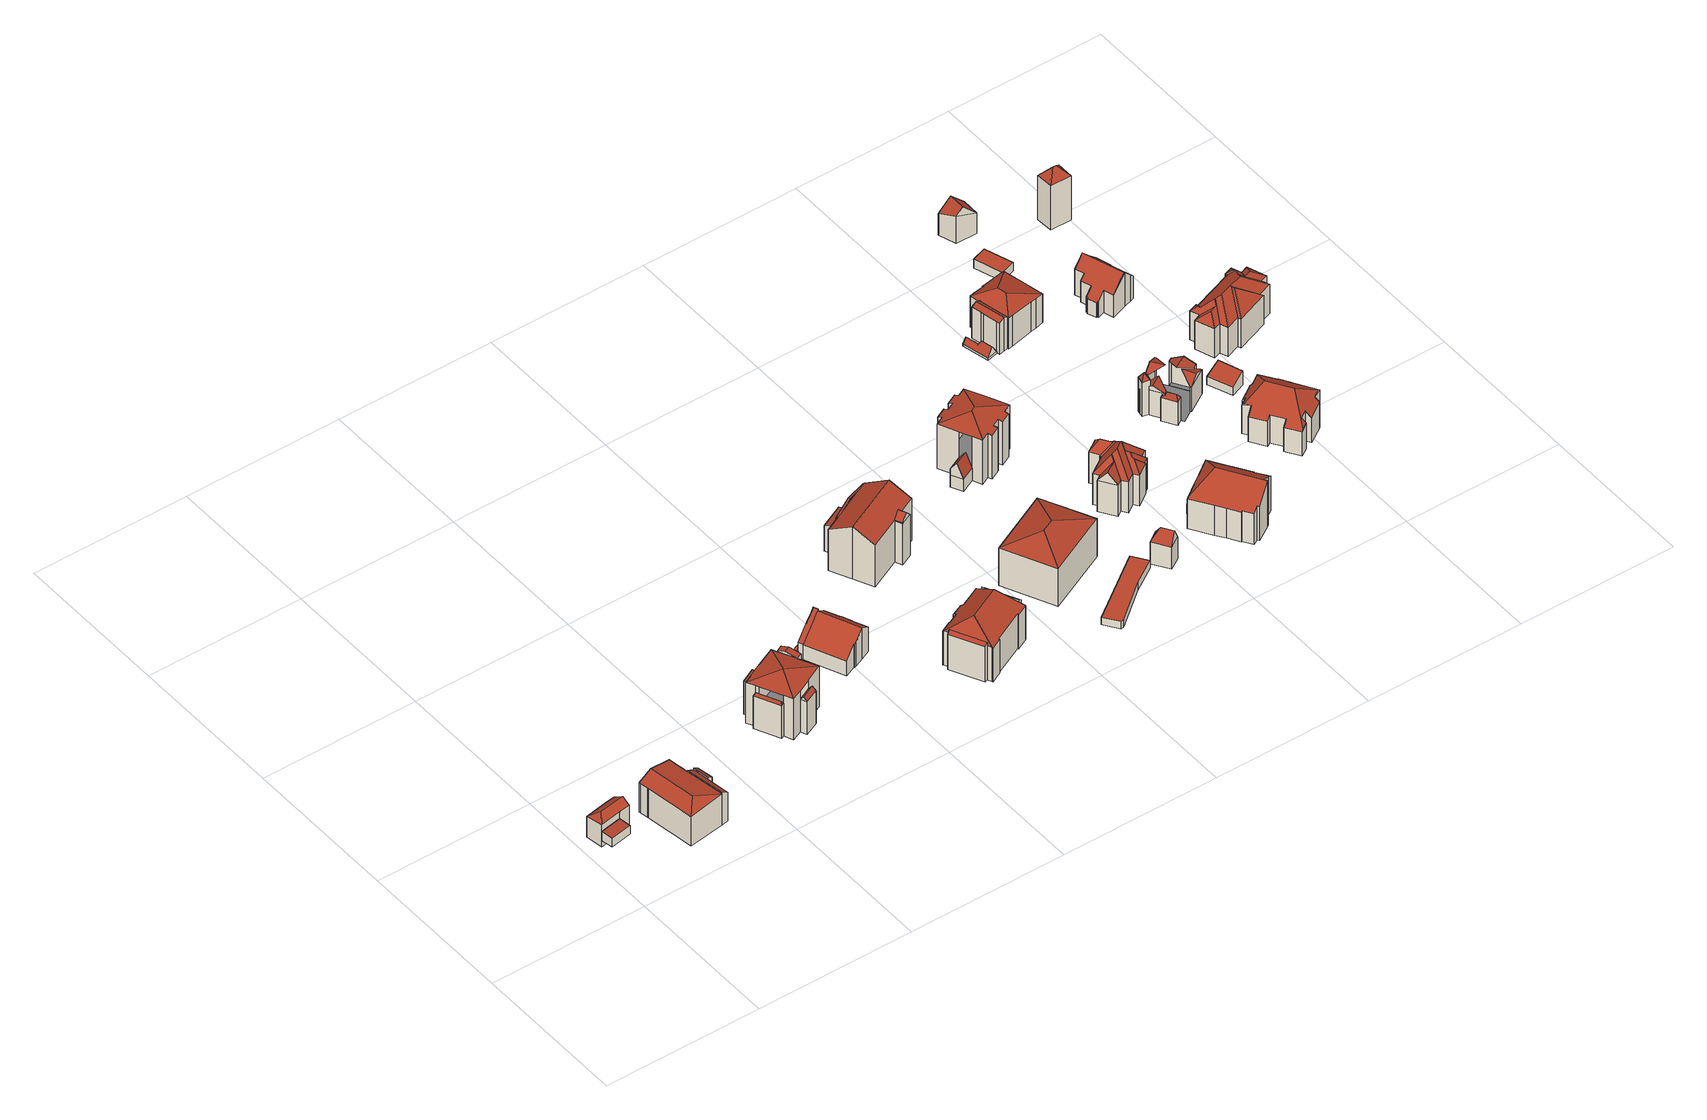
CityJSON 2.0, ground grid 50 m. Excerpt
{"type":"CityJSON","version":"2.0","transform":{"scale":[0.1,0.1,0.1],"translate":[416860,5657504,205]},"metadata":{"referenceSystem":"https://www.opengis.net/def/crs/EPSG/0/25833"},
"CityObjects":{
"building1":{"type":"Building","attributes":{"Dachtyp_tdc":"tdcPolyFlatRoof","Gemeindeschluessel":14612000,"Dachneigung":2.66,"QualitaetDacherkennung":68,"Geometrietyp2DReferenz":"3000","measuredHeight":3.19,"function":"31001_9998","roofType":"2100"},"geometry":[{"type":"Solid","lod":"2","boundaries":[[[[0,1,2,3]],[[1,4,5,2]],[[4,6,7,5]],[[6,0,3,7]],[[6,4,1,0]],[[3,2,5,7]]]],"semantics":{"surfaces":[{"type":"WallSurface"},{"type":"RoofSurface"},{"type":"GroundSurface"}],"values":[[0,0,0,0,1,2]]}}]},
"building2":{"type":"Building","attributes":{"Dachtyp_tdc":"tdcFreeFormRoof","Gemeindeschluessel":14612000,"Dachneigung":33.53,"QualitaetDacherkennung":39,"Geometrietyp2DReferenz":"3000","measuredHeight":9.26,"function":"31001_9998","roofType":"5000"},"geometry":[{"type":"Solid","lod":"2","boundaries":[[[[8,9,10,11]],[[9,12,13,10]],[[12,14,15,13]],[[14,16,17,15]],[[16,18,19,17]],[[18,20,21,19]],[[20,8,11,21]],[[20,22,8]],[[18,16,23,22,20]],[[23,14,12,9,8,22]],[[11,10,13,15,17,19,21]],[[16,14,23]]]],"semantics":{"surfaces":[{"type":"WallSurface"},{"type":"RoofSurface"},{"type":"GroundSurface"}],"values":[[0,0,0,0,0,0,0,1,1,1,2,0]]}}]},
"building3":{"type":"Building","attributes":{"Gemeindeschluessel":14612000,"Geometrietyp2DReferenz":"3000","function":"31001_9998","roofType":"9999"},"children":["building3-1","building3-2","building3-3"]},
"building3-1":{"type":"BuildingPart","attributes":{"Dachtyp_tdc":"tdcPolyFlatRoof","Dachneigung":30.68,"QualitaetDacherkennung":57,"Geometrietyp2DReferenz":"3000","measuredHeight":11.41,"roofType":"2100"},"parents":["building3"],"geometry":[{"type":"MultiSurface","lod":"2","boundaries":[[[24,25,26,27]],[[25,28,29,26]],[[28,30,31,32,29]],[[33,34,35,36,37]],[[34,38,39,35]],[[38,34,33,30,28,25,24]],[[27,26,29,32,36,35,39]]],"semantics":{"surfaces":[{"type":"WallSurface"},{"type":"RoofSurface"},{"type":"GroundSurface"}],"values":[0,0,0,0,0,1,2]}}]},
"building3-2":{"type":"BuildingPart","attributes":{"Dachtyp_tdc":"tdcPolyFlatRoof","Dachneigung":29.17,"QualitaetDacherkennung":53,"Geometrietyp2DReferenz":"3000","measuredHeight":10.72,"roofType":"2100"},"parents":["building3"],"geometry":[{"type":"MultiSurface","lod":"2","boundaries":[[[40,41,42,43]],[[41,44,45,42]],[[44,46,24,27,45]],[[44,41,40,47,46]],[[27,39,43,42,45]],[[47,40,43,39,38]]],"semantics":{"surfaces":[{"type":"WallSurface"},{"type":"RoofSurface"},{"type":"GroundSurface"}],"values":[0,0,0,1,2,0]}}]},
"building3-3":{"type":"BuildingPart","attributes":{"Dachtyp_tdc":"tdcHipAndGableRoof","Dachneigung":10.92,"QualitaetDacherkennung":30,"Geometrietyp2DReferenz":"3000","measuredHeight":12.35,"roofType":"5000"},"parents":["building3"],"geometry":[{"type":"MultiSurface","lod":"2","boundaries":[[[48,49,50,51]],[[49,52,53,50]],[[52,54,55,53]],[[54,56,57,55]],[[56,58,59,57]],[[58,60,61,59]],[[60,37,36,61]],[[31,62,63,32]],[[62,64,65,63]],[[64,66,67,65]],[[66,48,51,67]],[[62,31,68]],[[31,37,60,58,56,54,68]],[[54,52,49,48,66,64,62,68]],[[51,50,53,55,57,59,61,36,32,63,65,67]]],"semantics":{"surfaces":[{"type":"WallSurface"},{"type":"RoofSurface"},{"type":"GroundSurface"}],"values":[0,0,0,0,0,0,0,0,0,0,0,1,1,1,2]}}]},
"building4":{"type":"Building","attributes":{"Gemeindeschluessel":14612000,"Geometrietyp2DReferenz":"3000","function":"31001_9998","roofType":"9999"},"children":["building4-1","building4-2","building4-3","building4-4","building4-5"]},
"building4-1":{"type":"BuildingPart","attributes":{"Dachtyp_tdc":"tdcGableRoof","Dachneigung":14.43,"QualitaetDacherkennung":49,"Geometrietyp2DReferenz":"3000","measuredHeight":15.49,"roofType":"3100"},"parents":["building4"],"geometry":[{"type":"MultiSurface","lod":"2","boundaries":[[[69,70,71,72,73]],[[74,75,76,77,78]],[[79,80,81,82]],[[69,81,80,70]],[[75,82,81,69]],[[74,79,82,75]],[[70,80,79,74]],[[76,73,72,77]],[[75,69,73,76]]],"semantics":{"surfaces":[{"type":"WallSurface"},{"type":"RoofSurface"},{"type":"GroundSurface"}],"values":[0,0,1,1,0,0,0,2,0]}}]},
"building4-2":{"type":"BuildingPart","attributes":{"Dachtyp_tdc":"tdcTentRoof","Dachneigung":15.22,"QualitaetDacherkennung":71,"Geometrietyp2DReferenz":"3000","measuredHeight":16.33,"roofType":"3500"},"parents":["building4"],"geometry":[{"type":"MultiSurface","lod":"2","boundaries":[[[83,84,85,86,87]],[[84,88,89,90,85]],[[91,92,93,94,95]],[[92,96,97,98,93]],[[99,100,101,102,103]],[[100,78,77,101]],[[71,104,105,72]],[[104,106,107,108,105]],[[84,83,106,104,109]],[[92,91,88,84,109]],[[100,99,96,92,109]],[[78,100,109,104,71]],[[108,86,85,90,94,93,98,102,101,77,72,105]]],"semantics":{"surfaces":[{"type":"WallSurface"},{"type":"RoofSurface"},{"type":"GroundSurface"}],"values":[0,0,0,0,0,0,0,0,1,1,1,1,2]}}]},
"building4-3":{"type":"BuildingPart","attributes":{"Dachtyp_tdc":"tdcFreeFormRoof","Dachneigung":63.48,"QualitaetDacherkennung":25,"Geometrietyp2DReferenz":"3000","measuredHeight":12.55,"roofType":"5000"},"parents":["building4"],"geometry":[{"type":"MultiSurface","lod":"2","boundaries":[[[110,111,112,113]],[[111,95,94,112]],[[89,110,113,90]],[[114,95,111]],[[115,114,111,110]],[[115,110,89]],[[114,115,89,95]],[[113,112,94,90]]],"semantics":{"surfaces":[{"type":"WallSurface"},{"type":"RoofSurface"},{"type":"GroundSurface"}],"values":[0,0,0,1,1,1,1,2]}}]},
"building4-4":{"type":"BuildingPart","attributes":{"Dachtyp_tdc":"tdcPolyFlatRoof","Dachneigung":0,"QualitaetDacherkennung":29,"Geometrietyp2DReferenz":"3000","measuredHeight":11.59,"roofType":"1000"},"parents":["building4"],"geometry":[{"type":"MultiSurface","lod":"2","boundaries":[[[97,116,117,98]],[[116,118,119,117]],[[118,103,102,119]],[[103,118,116,97]],[[98,117,119,102]]],"semantics":{"surfaces":[{"type":"WallSurface"},{"type":"RoofSurface"},{"type":"GroundSurface"}],"values":[0,0,0,1,2]}}]},
"building4-5":{"type":"BuildingPart","attributes":{"Dachtyp_tdc":"tdcFreeFormRoof","Dachneigung":48.11,"QualitaetDacherkennung":21,"Geometrietyp2DReferenz":"3000","measuredHeight":12.74,"roofType":"5000"},"parents":["building4"],"geometry":[{"type":"MultiSurface","lod":"2","boundaries":[[[107,120,121,108]],[[120,122,123,121]],[[122,87,86,123]],[[124,87,122]],[[125,124,122,120]],[[125,120,107]],[[124,125,107,87]],[[108,121,123,86]]],"semantics":{"surfaces":[{"type":"WallSurface"},{"type":"RoofSurface"},{"type":"GroundSurface"}],"values":[0,0,0,0,1,0,1,2]}}]},
"building5":{"type":"Building","attributes":{"Gemeindeschluessel":14612000,"Geometrietyp2DReferenz":"3000","function":"31001_9998","roofType":"9999"},"children":["building5-1","building5-2","building5-3"]},
"building5-1":{"type":"BuildingPart","attributes":{"Dachtyp_tdc":"tdcFreeFormRoof","Dachneigung":60.36,"QualitaetDacherkennung":20,"Geometrietyp2DReferenz":"3000","measuredHeight":3.31,"roofType":"5000"},"parents":["building5"],"geometry":[{"type":"MultiSurface","lod":"2","boundaries":[[[126,127,128]],[[129,130,131,132,133]],[[134,135,130,129]],[[135,136,131,130]],[[128,127,133,132]],[[127,134,129,133]],[[137,126,128,136]],[[136,135,134,137]],[[126,137,134,127]]],"semantics":{"surfaces":[{"type":"RoofSurface"},{"type":"GroundSurface"},{"type":"WallSurface"}],"values":[0,1,2,2,2,2,0,0,0]}}]},
"building5-2":{"type":"BuildingPart","attributes":{"Dachtyp_tdc":"tdcGableRoof","Dachneigung":38.09,"QualitaetDacherkennung":57,"Geometrietyp2DReferenz":"3000","measuredHeight":11.12,"roofType":"3100"},"parents":["building5"],"geometry":[{"type":"MultiSurface","lod":"2","boundaries":[[[138,139,140,141]],[[139,142,143,140]],[[144,145,146,147]],[[145,148,149,146]],[[148,150,151,149]],[[150,152,153,151]],[[152,154,155,153]],[[154,156,157,155]],[[156,158,159,157]],[[158,160,161,159]],[[160,162,163,161]],[[162,138,141,163]],[[158,156,154,152,150,148,145,144,164]],[[164,142,139,138,162,160,158]],[[141,140,143,165,147,146,149,151,153,155,157,159,161,163]]],"semantics":{"surfaces":[{"type":"WallSurface"},{"type":"RoofSurface"},{"type":"GroundSurface"}],"values":[0,0,0,0,0,0,0,0,0,0,0,0,1,1,2]}}]},
"building5-3":{"type":"BuildingPart","attributes":{"Dachtyp_tdc":"tdcPolyFlatRoof","Dachneigung":37.46,"QualitaetDacherkennung":21,"Geometrietyp2DReferenz":"3000","measuredHeight":11.53,"roofType":"2100"},"parents":["building5"],"geometry":[{"type":"MultiSurface","lod":"2","boundaries":[[[166,167,168,131,136]],[[167,169,170,168]],[[169,171,172,170]],[[171,173,144,147,172]],[[174,175,128,132,143,142]],[[175,174,173,171,169,167,166]],[[131,168,170,172,147,165,143,132]]],"semantics":{"surfaces":[{"type":"WallSurface"},{"type":"RoofSurface"},{"type":"GroundSurface"}],"values":[0,0,0,0,0,1,2]}}]},
"building6":{"type":"Building","attributes":{"Gemeindeschluessel":14612000,"Geometrietyp2DReferenz":"3000","function":"31001_9998","roofType":"9999"},"children":["building6-1","building6-2","building6-3"]},
"building6-1":{"type":"BuildingPart","attributes":{"Dachtyp_tdc":"tdcPolyFlatRoof","Dachneigung":40.22,"QualitaetDacherkennung":50,"Geometrietyp2DReferenz":"3000","measuredHeight":13.26,"roofType":"2100"},"parents":["building6"],"geometry":[{"type":"MultiSurface","lod":"2","boundaries":[[[176,177,178]],[[176,179,180,177]],[[179,181,182,180]],[[181,183,184,182]],[[183,185,184]],[[181,179,176,183]],[[177,180,182,184]]],"semantics":{"surfaces":[{"type":"WallSurface"},{"type":"RoofSurface"},{"type":"GroundSurface"}],"values":[0,0,0,0,0,1,2]}}]},
"building6-2":{"type":"BuildingPart","attributes":{"Dachtyp_tdc":"tdcPolyFlatRoof","Dachneigung":36.99,"QualitaetDacherkennung":35,"Geometrietyp2DReferenz":"3000","measuredHeight":13.22,"roofType":"2100"},"parents":["building6"],"geometry":[{"type":"MultiSurface","lod":"2","boundaries":[[[186,187,188,189]],[[187,190,188]],[[191,192,193,194,195]],[[192,186,189,193]],[[192,191,187,186]],[[189,188,194,193]]],"semantics":{"surfaces":[{"type":"WallSurface"},{"type":"RoofSurface"},{"type":"GroundSurface"}],"values":[0,0,0,0,1,2]}}]},
"building6-3":{"type":"BuildingPart","attributes":{"Dachtyp_tdc":"tdcFreeFormRoof","Dachneigung":37.69,"QualitaetDacherkennung":11,"Geometrietyp2DReferenz":"3000","measuredHeight":17.66,"roofType":"5000"},"parents":["building6"],"geometry":[{"type":"MultiSurface","lod":"2","boundaries":[[[196,197,198,199]],[[197,200,201,198]],[[200,202,203,201]],[[202,204,205,203]],[[204,206,207,205]],[[206,208,209,207]],[[208,195,194,209]],[[190,210,211,188]],[[210,212,213,211]],[[212,214,215,213]],[[214,216,217,215]],[[216,218,219,217]],[[218,220,221,219]],[[220,222,223,221]],[[222,224,225,223]],[[224,178,177,225]],[[185,226,227,184]],[[226,228,229,227]],[[228,230,231,229]],[[230,196,199,231]],[[226,185,178,224,232]],[[224,222,220,218,216,214,212,210,233,232]],[[210,190,195,208,206,233]],[[206,204,202,200,197,196,230,228,226,232,233]],[[199,198,201,203,205,207,209,194,188,211,213,215,217,219,221,223,225,177,184,227,229,231]]],"semantics":{"surfaces":[{"type":"WallSurface"},{"type":"RoofSurface"},{"type":"GroundSurface"}],"values":[0,0,0,0,0,0,0,0,0,0,0,0,0,0,0,0,0,0,0,0,1,1,1,1,2]}}]},
"building7":{"type":"Building","attributes":{"Gemeindeschluessel":14612000,"Geometrietyp2DReferenz":"3000","function":"31001_9998","roofType":"9999"},"children":["building7-1","building7-2","building7-3","building7-4"]},
"building7-1":{"type":"BuildingPart","attributes":{"Dachtyp_tdc":"tdcGableRoof","Dachneigung":28.83,"QualitaetDacherkennung":60,"Geometrietyp2DReferenz":"3000","measuredHeight":18.52,"roofType":"3100"},"parents":["building7"],"geometry":[{"type":"MultiSurface","lod":"2","boundaries":[[[234,235,236]],[[234,237,238,235]],[[237,239,240,238]],[[239,241,242,240]],[[241,243,244,245,242]],[[246,247,248,249,250]],[[247,251,252,248]],[[251,253,254,252]],[[253,255,254]],[[247,246,256,257,243,241,239]],[[239,237,234,258,253,251,247]],[[235,238,240,242,245,249,248,252,254]]],"semantics":{"surfaces":[{"type":"WallSurface"},{"type":"RoofSurface"},{"type":"GroundSurface"}],"values":[0,0,0,0,0,0,0,0,0,1,1,2]}}]},
"building7-2":{"type":"BuildingPart","attributes":{"Dachtyp_tdc":"tdcPolyFlatRoof","Dachneigung":18.48,"QualitaetDacherkennung":45,"Geometrietyp2DReferenz":"3000","measuredHeight":10.39,"roofType":"2100"},"parents":["building7"],"geometry":[{"type":"MultiSurface","lod":"2","boundaries":[[[259,260,261,262]],[[260,263,264,261]],[[263,265,266,264]],[[263,260,259,265]],[[266,262,261,264]]],"semantics":{"surfaces":[{"type":"WallSurface"},{"type":"RoofSurface"},{"type":"GroundSurface"}],"values":[0,0,0,1,2]}}]},
"building7-3":{"type":"BuildingPart","attributes":{"Dachtyp_tdc":"tdcGableRoof","Dachneigung":12.29,"QualitaetDacherkennung":8,"Geometrietyp2DReferenz":"3000","measuredHeight":15.85,"roofType":"3100"},"parents":["building7"],"geometry":[{"type":"MultiSurface","lod":"2","boundaries":[[[244,267,268,245]],[[269,250,249,270]],[[269,267,271]],[[267,244,257,272,271]],[[250,269,271,272,256]],[[245,268,262,266,270,249]]],"semantics":{"surfaces":[{"type":"WallSurface"},{"type":"RoofSurface"},{"type":"GroundSurface"}],"values":[0,0,0,1,1,2]}}]},
"building7-4":{"type":"BuildingPart","attributes":{"Dachtyp_tdc":"tdcGableRoof","Dachneigung":49.01,"QualitaetDacherkennung":56,"Geometrietyp2DReferenz":"3000","measuredHeight":17.13,"roofType":"3100"},"parents":["building7"],"geometry":[{"type":"MultiSurface","lod":"2","boundaries":[[[273,274,275,276]],[[274,236,235,275]],[[255,273,276,254]],[[255,258,277,278,273]],[[279,278,277,280]],[[280,234,236]],[[274,279,280,236]],[[273,278,279,274]],[[276,275,235,254]]],"semantics":{"surfaces":[{"type":"WallSurface"},{"type":"RoofSurface"},{"type":"GroundSurface"}],"values":[0,0,0,1,1,0,0,0,2]}}]},
"building8":{"type":"Building","attributes":{"Dachtyp_tdc":"tdcHipRoof","Gemeindeschluessel":14612000,"Dachneigung":18.06,"QualitaetDacherkennung":69,"Geometrietyp2DReferenz":"3000","measuredHeight":16.25,"function":"31001_9998","roofType":"3200"},"geometry":[{"type":"Solid","lod":"2","boundaries":[[[[281,282,283,284]],[[282,285,286,283]],[[285,287,288,286]],[[287,281,284,288]],[[285,282,289]],[[281,287,290]],[[282,281,290,289]],[[287,285,289,290]],[[284,283,286,288]]]],"semantics":{"surfaces":[{"type":"WallSurface"},{"type":"RoofSurface"},{"type":"GroundSurface"}],"values":[[0,0,0,0,1,1,1,1,2]]}}]},
"building9":{"type":"Building","attributes":{"Dachtyp_tdc":"tdcPolyFlatRoof","Gemeindeschluessel":14612000,"Dachneigung":0,"QualitaetDacherkennung":66,"Geometrietyp2DReferenz":"3000","measuredHeight":2.65,"function":"31001_9998","roofType":"1000"},"geometry":[{"type":"Solid","lod":"2","boundaries":[[[[291,292,293,294]],[[292,295,296,293]],[[295,297,298,296]],[[297,299,300,298]],[[299,301,302,300]],[[301,291,294,302]],[[301,299,297,295,292,291]],[[294,293,296,298,300,302]]]],"semantics":{"surfaces":[{"type":"WallSurface"},{"type":"RoofSurface"},{"type":"GroundSurface"}],"values":[[0,0,0,0,0,0,1,2]]}}]},
"building10":{"type":"Building","attributes":{"Dachtyp_tdc":"tdcFreeFormRoof","Gemeindeschluessel":14612000,"Dachneigung":61.6,"QualitaetDacherkennung":6,"Geometrietyp2DReferenz":"3000","measuredHeight":11.75,"function":"31001_9998","roofType":"5000"},"geometry":[{"type":"Solid","lod":"2","boundaries":[[[[303,304,305,306]],[[304,307,308,305]],[[307,309,310,308]],[[309,303,306,310]],[[311,309,307]],[[312,311,307,304]],[[312,304,303]],[[311,312,303,309]],[[306,305,308,310]]]],"semantics":{"surfaces":[{"type":"WallSurface"},{"type":"RoofSurface"},{"type":"GroundSurface"}],"values":[[0,0,0,0,1,1,0,1,2]]}}]},
"building11":{"type":"Building","attributes":{"Gemeindeschluessel":14612000,"Geometrietyp2DReferenz":"3000","function":"31001_9998","roofType":"9999"},"children":["building11-1","building11-2","building11-3","building11-4"]},
"building11-1":{"type":"BuildingPart","attributes":{"Dachtyp_tdc":"tdcPolyFlatRoof","Dachneigung":13.64,"QualitaetDacherkennung":41,"Geometrietyp2DReferenz":"3000","measuredHeight":13.33,"roofType":"2100"},"parents":["building11"],"geometry":[{"type":"MultiSurface","lod":"2","boundaries":[[[313,314,315,316]],[[314,317,318,319,315]],[[320,317,314,313]],[[316,315,319,321]]],"semantics":{"surfaces":[{"type":"WallSurface"},{"type":"RoofSurface"},{"type":"GroundSurface"}],"values":[0,0,1,2]}}]},
"building11-2":{"type":"BuildingPart","attributes":{"Dachtyp_tdc":"tdcPolyFlatRoof","Dachneigung":0,"QualitaetDacherkennung":0,"Geometrietyp2DReferenz":"3000","measuredHeight":9.45,"roofType":"9999"},"parents":["building11"],"geometry":[{"type":"MultiSurface","lod":"2","boundaries":[[[322,323,324,325,318,326,327]],[[322,327,328,329]],[[318,325,330,319]],[[325,324,331,330]],[[324,323,332,331]],[[323,322,329,332]],[[328,321,319,330,331,332,329]],[[321,328,327,326]],[[319,321,326,318]]],"semantics":{"surfaces":[{"type":"RoofSurface"},{"type":"WallSurface"},{"type":"GroundSurface"},{"type":"ClosureSurface","isClosure":"1","QuelleClosure":"LoD1Solid"}],"values":[0,1,1,1,1,1,2,3,3]}}]},
"building11-3":{"type":"BuildingPart","attributes":{"Dachtyp_tdc":"tdcHipRoof","Dachneigung":15.14,"QualitaetDacherkennung":65,"Geometrietyp2DReferenz":"3000","measuredHeight":17.48,"roofType":"3200"},"parents":["building11"],"geometry":[{"type":"MultiSurface","lod":"2","boundaries":[[[333,334,335,336]],[[334,337,338,335]],[[337,339,340,338]],[[339,341,342,340]],[[341,343,344,342]],[[343,345,346,344]],[[345,347,348,346]],[[347,349,350,348]],[[349,351,350]],[[352,353,354,355,356,357]],[[353,358,359,354]],[[358,360,361,359]],[[360,362,363,361]],[[353,352,349,347,364]],[[365,366,367,368,369,370]],[[347,345,343,341,339,337,334,333,371,365,370,364]],[[369,372,373,374,375,376,362,360,358,353,364,370]],[[363,377,378,379,380,381,382,316,321,328,383,384,336,335,338,340,342,344,346,348,350,355,354,359,361]],[[371,333,336,384]],[[362,376,377,363]],[[376,375,378,377]],[[375,374,379,378]],[[374,373,380,379]],[[373,372,381,380]],[[372,369,382,381]],[[369,368,316,382]],[[368,313,316]],[[366,328,327]],[[366,365,383,328]],[[365,371,384,383]]],"semantics":{"surfaces":[{"type":"WallSurface"},{"type":"RoofSurface"},{"type":"GroundSurface"}],"values":[0,0,0,0,0,0,0,0,0,0,0,0,0,1,1,1,1,2,0,0,0,0,0,0,0,0,0,0,0,0]}}]},
"building11-4":{"type":"BuildingPart","attributes":{"Dachtyp_tdc":"tdcGableRoof","Dachneigung":68.89,"QualitaetDacherkennung":3,"Geometrietyp2DReferenz":"3000","measuredHeight":9.11,"roofType":"3100"},"parents":["building11"],"geometry":[{"type":"MultiSurface","lod":"2","boundaries":[[[351,385,386,350]],[[385,387,388,386]],[[387,356,355,388]],[[351,389,390,385]],[[391,390,389,357]],[[387,391,357,356]],[[385,390,391,387]],[[386,388,355,350]]],"semantics":{"surfaces":[{"type":"WallSurface"},{"type":"RoofSurface"},{"type":"GroundSurface"}],"values":[0,0,0,1,1,0,0,2]}}]},
"building12":{"type":"Building","attributes":{"Dachtyp_tdc":"tdcFreeFormRoof","Gemeindeschluessel":14612000,"Dachneigung":50.26,"QualitaetDacherkennung":19,"Geometrietyp2DReferenz":"3000","measuredHeight":16.9,"function":"31001_9998","roofType":"5000"},"geometry":[{"type":"Solid","lod":"2","boundaries":[[[[392,393,394,395]],[[393,396,397,394]],[[396,398,399,397]],[[398,400,401,399]],[[400,402,403,401]],[[402,404,405,403]],[[404,406,407,405]],[[406,408,409,407]],[[408,410,411,409]],[[410,412,413,411]],[[412,414,415,413]],[[414,416,417,415]],[[416,418,419,417]],[[418,420,421,419]],[[420,422,423,421]],[[424,425,420,418]],[[424,418,416]],[[426,425,424,416,414]],[[427,426,414,412]],[[428,429,427,412,410]],[[430,431,432,433,434,428,410,408]],[[430,408,406]],[[431,430,406,404]],[[432,431,404,402]],[[435,436,437,438]],[[436,439,440,437]],[[439,392,395,440]],[[433,432,402,400]],[[434,433,400,398]],[[441,442,443,444,429,428,434,398,396]],[[445,441,396,393]],[[446,445,393,392]],[[446,392,439]],[[442,441,445,446,439,436]],[[443,442,436,435]],[[444,443,435,447]],[[426,427,429,444,447,422]],[[425,426,422,420]],[[423,448,438,437,440,395,394,397,399,401,403,405,407,409,411,413,415,417,419,421]],[[422,447,448,423]],[[447,435,438,448]]]],"semantics":{"surfaces":[{"type":"WallSurface"},{"type":"RoofSurface"},{"type":"GroundSurface"}],"values":[[0,0,0,0,0,0,0,0,0,0,0,0,0,0,0,1,0,1,1,1,1,1,1,1,0,0,0,1,1,1,1,1,1,1,1,1,1,1,2,0,0]]}}]},
"building13":{"type":"Building","attributes":{"Gemeindeschluessel":14612000,"Geometrietyp2DReferenz":"3000","function":"31001_9998","roofType":"9999"},"children":["building13-1","building13-2"]},
"building13-1":{"type":"BuildingPart","attributes":{"Dachtyp_tdc":"tdcHipAndGableRoof","Dachneigung":34.55,"QualitaetDacherkennung":31,"Geometrietyp2DReferenz":"3000","measuredHeight":16.08,"roofType":"5000"},"parents":["building13"],"geometry":[{"type":"MultiSurface","lod":"2","boundaries":[[[449,450,451,452]],[[450,453,454,451]],[[453,455,456,454]],[[455,457,458,456]],[[457,459,460,458]],[[459,461,462,460]],[[461,463,464,462]],[[463,465,466,464]],[[465,467,468,466]],[[467,469,470,468]],[[469,471,472,470]],[[471,473,474,472]],[[473,475,476,474]],[[475,477,478,476]],[[477,479,480,478]],[[479,481,482,480]],[[483,484,485,486]],[[483,487,488,484]],[[487,489,490,488]],[[489,491,492,490]],[[491,449,452,492]],[[487,483,479,477,493]],[[477,475,473,471,469,467,465,463,461,459,493]],[[459,457,455,453,450,449,491,489,487,493]],[[452,451,454,456,458,460,462,464,466,468,470,472,474,476,478,480,484,488,490,492]]],"semantics":{"surfaces":[{"type":"WallSurface"},{"type":"RoofSurface"},{"type":"GroundSurface"}],"values":[0,0,0,0,0,0,0,0,0,0,0,0,0,0,0,0,0,0,0,0,0,1,1,1,2]}}]},
"building13-2":{"type":"BuildingPart","attributes":{"Dachtyp_tdc":"tdcGableRoof","Dachneigung":68.05,"QualitaetDacherkennung":8,"Geometrietyp2DReferenz":"3000","measuredHeight":7.82,"roofType":"3100"},"parents":["building13"],"geometry":[{"type":"MultiSurface","lod":"2","boundaries":[[[494,485,484,495]],[[482,496,497,480]],[[496,498,499,497]],[[498,494,495,499]],[[498,500,501,502,494]],[[486,502,501,481]],[[482,481,501,500,496]],[[494,502,486,485]],[[496,500,498]],[[495,484,480,497,499]]],"semantics":{"surfaces":[{"type":"WallSurface"},{"type":"RoofSurface"},{"type":"GroundSurface"}],"values":[0,0,0,0,1,1,0,0,0,2]}}]},
"building14":{"type":"Building","attributes":{"Dachtyp_tdc":"tdcFreeFormRoof","Gemeindeschluessel":14612000,"Dachneigung":58.42,"QualitaetDacherkennung":17,"Geometrietyp2DReferenz":"3000","measuredHeight":3.54,"function":"31001_9998","roofType":"5000"},"geometry":[{"type":"Solid","lod":"2","boundaries":[[[[503,504,505,506]],[[504,507,508,505]],[[507,509,510,508]],[[509,511,512,510]],[[511,513,514,512]],[[513,515,516,514]],[[515,503,506,516]],[[517,515,513]],[[518,511,509]],[[518,513,511]],[[513,518,517]],[[519,518,509,507]],[[520,519,507,504]],[[520,504,503]],[[517,518,519,520,503,515]],[[506,505,508,510,512,514,516]]]],"semantics":{"surfaces":[{"type":"WallSurface"},{"type":"RoofSurface"},{"type":"GroundSurface"}],"values":[[0,0,0,0,0,0,0,0,1,1,1,1,1,0,1,2]]}}]},
"building15":{"type":"Building","attributes":{"Gemeindeschluessel":14612000,"QualitaetDacherkennung":100,"Geometrietyp2DReferenz":"3000","function":"31001_9998","roofType":"9999"},"children":["building15-1","building15-2","building15-3","building15-4","building15-5","building15-6","building15-7"]},
"building15-1":{"type":"BuildingPart","attributes":{"Dachtyp_tdc":"tdcPyramidRoof","Dachneigung":60.98,"QualitaetDacherkennung":100,"Geometrietyp2DReferenz":"3000","measuredHeight":14.19,"roofType":"4000"},"parents":["building15"],"geometry":[{"type":"Solid","lod":"2","boundaries":[[[[521,522,523,524]],[[522,525,526,523]],[[525,527,528,526]],[[527,521,524,528]],[[522,521,529]],[[525,522,529]],[[527,525,529]],[[521,527,529]],[[524,523,526,528]]]],"semantics":{"surfaces":[{"type":"WallSurface"},{"type":"RoofSurface"},{"type":"GroundSurface"}],"values":[[0,0,0,0,1,1,1,1,2]]}}]},
"building15-2":{"type":"BuildingPart","attributes":{"Dachtyp_tdc":"tdcGableRoof","Dachneigung":25.16,"QualitaetDacherkennung":100,"Geometrietyp2DReferenz":"3000","measuredHeight":10.36,"roofType":"3100"},"parents":["building15"],"geometry":[{"type":"MultiSurface","lod":"2","boundaries":[[[530,531,532,533]],[[531,534,535,532]],[[534,536,537,535]],[[534,531,538]],[[531,530,539,538]],[[536,534,538,539]],[[533,532,535,537]]],"semantics":{"surfaces":[{"type":"WallSurface"},{"type":"RoofSurface"},{"type":"GroundSurface"}],"values":[0,0,0,0,1,1,2]}}]},
"building15-3":{"type":"BuildingPart","attributes":{"Dachtyp_tdc":"tdcGableRoof","Dachneigung":25.11,"QualitaetDacherkennung":100,"Geometrietyp2DReferenz":"3000","measuredHeight":10.52,"roofType":"3100"},"parents":["building15"],"geometry":[{"type":"MultiSurface","lod":"2","boundaries":[[[540,541,542,543]],[[541,544,545,542]],[[544,546,547,545]],[[544,541,548]],[[541,540,549,548]],[[546,544,548,549]],[[543,542,545,547]]],"semantics":{"surfaces":[{"type":"WallSurface"},{"type":"RoofSurface"},{"type":"GroundSurface"}],"values":[0,0,0,0,1,1,2]}}]},
"building15-4":{"type":"BuildingPart","attributes":{"Dachtyp_tdc":"tdcGableRoof","Dachneigung":25.08,"QualitaetDacherkennung":100,"Geometrietyp2DReferenz":"3000","measuredHeight":10.47,"roofType":"3100"},"parents":["building15"],"geometry":[{"type":"MultiSurface","lod":"2","boundaries":[[[550,551,552,553]],[[551,554,555,552]],[[554,556,557,555]],[[554,551,558]],[[551,550,559,558]],[[556,554,558,559]],[[553,552,555,557]]],"semantics":{"surfaces":[{"type":"WallSurface"},{"type":"RoofSurface"},{"type":"GroundSurface"}],"values":[0,0,0,0,1,1,2]}}]},
"building15-5":{"type":"BuildingPart","attributes":{"Dachtyp_tdc":"tdcHipRoof","Dachneigung":13.61,"QualitaetDacherkennung":100,"Geometrietyp2DReferenz":"3000","measuredHeight":8.73,"roofType":"3200"},"parents":["building15"],"geometry":[{"type":"Solid","lod":"2","boundaries":[[[[560,561,562,563]],[[561,564,565,562]],[[564,566,567,565]],[[566,560,563,567]],[[564,561,568]],[[560,566,569]],[[561,560,569,568]],[[566,564,568,569]],[[563,562,565,567]]]],"semantics":{"surfaces":[{"type":"WallSurface"},{"type":"RoofSurface"},{"type":"GroundSurface"}],"values":[[0,0,0,0,1,1,1,1,2]]}}]},
"building15-6":{"type":"BuildingPart","attributes":{"Dachtyp_tdc":"tdcPyramidRoof","Dachneigung":25.8,"QualitaetDacherkennung":100,"Geometrietyp2DReferenz":"3000","measuredHeight":11.56,"roofType":"3500"},"parents":["building15"],"geometry":[{"type":"MultiSurface","lod":"2","boundaries":[[[557,547,570,571,553]]],"semantics":{"surfaces":[{"type":"GroundSurface"}],"values":[0]}}]},
"building15-7":{"type":"BuildingPart","attributes":{"Dachtyp_tdc":"tdcGableRoof","Dachneigung":24.93,"QualitaetDacherkennung":100,"Geometrietyp2DReferenz":"3000","measuredHeight":10.28,"roofType":"3100"},"parents":["building15"],"geometry":[{"type":"MultiSurface","lod":"2","boundaries":[[[572,573,574,575]],[[573,576,577,574]],[[576,578,579,577]],[[576,573,580]],[[573,572,581,580]],[[578,576,580,581]],[[575,574,577,579]]],"semantics":{"surfaces":[{"type":"WallSurface"},{"type":"RoofSurface"},{"type":"GroundSurface"}],"values":[0,0,0,0,1,1,2]}}]},
"building16":{"type":"Building","attributes":{"Gemeindeschluessel":14612000,"Geometrietyp2DReferenz":"3000","function":"31001_9998","roofType":"9999"},"children":["building16-1","building16-2","building16-3"]},
"building16-1":{"type":"BuildingPart","attributes":{"Dachtyp_tdc":"tdcHipRoof","Dachneigung":21.23,"QualitaetDacherkennung":39,"Geometrietyp2DReferenz":"3000","measuredHeight":13.61,"roofType":"3200"},"parents":["building16"],"geometry":[{"type":"MultiSurface","lod":"2","boundaries":[[[582,583,584,585]],[[583,586,587,584]],[[586,588,589,587]],[[588,590,591,589]],[[588,586,583,582,592,593]],[[594,595,596,597,598,599,600,601]],[[592,602,603,594,601,593]],[[600,604,605,590,588,593,601]],[[606,607,608,609,610,611,612,613,614,615,616,617,585,584,587,589,591]],[[605,604,607,606]],[[604,600,608,607]],[[600,599,609,608]],[[599,598,610,609]],[[598,597,611,610]],[[597,596,612,611]],[[596,595,613,612]],[[595,594,614,613]],[[594,603,615,614]],[[603,618,615]],[[602,592,617,616,619]],[[592,582,585,617]]],"semantics":{"surfaces":[{"type":"WallSurface"},{"type":"RoofSurface"},{"type":"GroundSurface"}],"values":[0,0,0,0,1,1,1,1,2,0,0,0,0,0,0,0,0,0,0,0,0]}}]},
"building16-2":{"type":"BuildingPart","attributes":{"Dachtyp_tdc":"tdcGableRoof","Dachneigung":29.34,"QualitaetDacherkennung":24,"Geometrietyp2DReferenz":"3000","measuredHeight":11.83,"roofType":"3100"},"parents":["building16"],"geometry":[{"type":"MultiSurface","lod":"2","boundaries":[[[620,621,622,623]],[[621,624,625,622]],[[624,626,627,625]],[[626,628,607,627]],[[628,629,605,606,607]],[[630,591,590]],[[630,631,632,591]],[[631,633,634,632]],[[633,635,636,634]],[[635,620,623,636]],[[631,630,629,628,626]],[[626,624,621,620,635,633,631]],[[623,622,625,627,607,606,591,632,634,636]]],"semantics":{"surfaces":[{"type":"WallSurface"},{"type":"RoofSurface"},{"type":"GroundSurface"}],"values":[0,0,0,0,0,0,0,0,0,0,1,1,2]}}]},
"building16-3":{"type":"BuildingPart","attributes":{"Dachtyp_tdc":"tdcPolyFlatRoof","Dachneigung":17.39,"QualitaetDacherkennung":56,"Geometrietyp2DReferenz":"3000","measuredHeight":5.82,"roofType":"2100"},"parents":["building16"],"geometry":[{"type":"MultiSurface","lod":"2","boundaries":[[[618,637,638,615]],[[637,639,640,638]],[[639,619,616,640]],[[619,639,637,618]],[[615,638,640,616]]],"semantics":{"surfaces":[{"type":"WallSurface"},{"type":"RoofSurface"},{"type":"GroundSurface"}],"values":[0,0,0,1,2]}}]},
"building17":{"type":"Building","attributes":{"Dachtyp_tdc":"tdcFreeFormRoof","Gemeindeschluessel":14612000,"Dachneigung":36.29,"QualitaetDacherkennung":52,"Geometrietyp2DReferenz":"3000","measuredHeight":14.84,"function":"31001_9998","roofType":"5000"},"geometry":[{"type":"Solid","lod":"2","boundaries":[[[[641,642,643,644]],[[642,645,646,643]],[[645,647,648,646]],[[647,649,650,648]],[[649,651,652,650]],[[651,653,654,652]],[[653,655,656,654]],[[655,657,658,656]],[[657,659,660,658]],[[659,661,662,660]],[[661,663,664,662]],[[665,666,661,659,657,655,653,667]],[[668,669,670,671,672,673,674,675,676]],[[647,645,642,641,677,668,676,665,667,651,649]],[[675,678,679,680,681,682,663,666,665,676]],[[663,661,666]],[[674,678,675]],[[677,669,668]],[[653,651,667]],[[664,683,684,685,686,687,688,689,690,691,692,693,694,644,643,646,648,650,652,654,656,658,660,662]],[[663,682,683,664]],[[682,681,684,683]],[[681,680,685,684]],[[680,679,686,685]],[[679,678,687,686]],[[678,674,688,687]],[[674,673,689,688]],[[673,672,690,689]],[[672,671,691,690]],[[671,670,692,691]],[[670,669,693,692]],[[669,677,694,693]],[[677,641,644,694]]]],"semantics":{"surfaces":[{"type":"WallSurface"},{"type":"RoofSurface"},{"type":"GroundSurface"}],"values":[[0,0,0,0,0,0,0,0,0,0,0,1,1,1,1,0,0,0,0,2,0,0,0,0,0,0,0,0,0,0,0,0,0]]}}]},
"building18":{"type":"Building","attributes":{"Dachtyp_tdc":"tdcPolyFlatRoof","Gemeindeschluessel":14612000,"Dachneigung":22.58,"QualitaetDacherkennung":78,"Geometrietyp2DReferenz":"3000","measuredHeight":4.97,"function":"31001_9998","roofType":"2100"},"geometry":[{"type":"Solid","lod":"2","boundaries":[[[[695,696,697,698]],[[696,699,700,697]],[[699,701,702,700]],[[701,695,698,702]],[[701,699,696,695]],[[698,697,700,702]]]],"semantics":{"surfaces":[{"type":"WallSurface"},{"type":"RoofSurface"},{"type":"GroundSurface"}],"values":[[0,0,0,0,1,2]]}}]},
"building19":{"type":"Building","attributes":{"Dachtyp_tdc":"tdcPolyFlatRoof","Gemeindeschluessel":14612000,"Dachneigung":0,"QualitaetDacherkennung":75,"Geometrietyp2DReferenz":"3000","measuredHeight":3.13,"function":"31001_9998","roofType":"1000"},"geometry":[{"type":"Solid","lod":"2","boundaries":[[[[703,704,705,706]],[[704,707,708,705]],[[707,709,710,708]],[[709,703,706,710]],[[709,707,704,703]],[[706,705,708,710]]]],"semantics":{"surfaces":[{"type":"WallSurface"},{"type":"RoofSurface"},{"type":"GroundSurface"}],"values":[[0,0,0,0,1,2]]}}]},
"building20":{"type":"Building","attributes":{"Gemeindeschluessel":14612000,"Dachtyp_tdc":"tdcFreeFormRoof","Dachneigung":44.54,"QualitaetDacherkennung":59,"Geometrietyp2DReferenz":"3000","measuredHeight":12.38,"function":"31001_9998","roofType":"5000"},"geometry":[{"type":"Solid","lod":"2","boundaries":[[[[711,712,713,714]],[[712,715,716,713]],[[715,717,718,716]],[[717,719,720,718]],[[719,721,722,720]],[[721,723,724,722]],[[723,725,726,724]],[[725,727,728,726]],[[727,729,730,728]],[[729,731,732,730]],[[731,733,734,732]],[[733,735,736,734]],[[735,737,738,736]],[[737,739,740,738]],[[739,741,742,740]],[[743,744,745,746]],[[744,747,748,745]],[[747,711,714,748]],[[727,725,723,721,719,749,750,733,731,729]],[[751,741,739,737,735,750,749,717,715,712,711,747,744,743,752]],[[719,717,749]],[[735,733,750]],[[714,713,716,718,720,722,724,726,728,730,732,734,736,738,740,742,753,754,746,745,748]],[[741,751,753,742]],[[751,752,754,753]],[[752,743,746,754]]]],"semantics":{"surfaces":[{"type":"WallSurface"},{"type":"RoofSurface"},{"type":"GroundSurface"}],"values":[[0,0,0,0,0,0,0,0,0,0,0,0,0,0,0,0,0,0,1,1,0,0,2,0,0,0]]}}]},
"building21":{"type":"Building","attributes":{"Dachtyp_tdc":"tdcFreeFormRoof","Gemeindeschluessel":14612000,"Dachneigung":38.23,"QualitaetDacherkennung":42,"Geometrietyp2DReferenz":"3000","measuredHeight":14.7,"function":"31001_9998","roofType":"5000"},"geometry":[{"type":"Solid","lod":"2","boundaries":[[[[755,756,757,758]],[[756,759,760,757]],[[759,761,762,760]],[[761,763,764,762]],[[763,765,766,764]],[[765,767,768,766]],[[767,769,770,768]],[[769,771,772,770]],[[771,773,774,772]],[[773,775,776,774]],[[775,777,778,776]],[[777,779,780,778]],[[779,781,782,780]],[[781,783,784,782]],[[783,785,786,784]],[[785,787,788,786]],[[787,789,790,788]],[[789,791,792,790]],[[791,793,794,792]],[[793,755,758,794]],[[795,796,793,791]],[[797,798,799,800,801,802,803,804,805,795,791,789]],[[806,797,789,787]],[[806,787,785]],[[807,798,797,806,785,783]],[[808,807,783,781]],[[808,781,779]],[[799,798,807,808,779,777]],[[800,799,777,775]],[[809,801,800,775,773]],[[810,809,773,771]],[[810,771,769]],[[802,801,809,810,769,767]],[[803,802,767,765]],[[804,803,765,763]],[[811,812,805,804,763,761]],[[811,761,759]],[[812,811,759,756]],[[796,795,805,812,756,755]],[[796,755,793]],[[758,757,760,762,764,766,768,770,772,774,776,778,780,782,784,786,788,790,792,794]]]],"semantics":{"surfaces":[{"type":"WallSurface"},{"type":"RoofSurface"},{"type":"GroundSurface"}],"values":[[0,0,0,0,0,0,0,0,0,0,0,0,0,0,0,0,0,0,0,0,1,1,1,1,1,1,1,1,1,1,1,1,1,1,1,1,1,1,1,1,2]]}}]},
"building22":{"type":"Building","attributes":{"Dachtyp_tdc":"tdcFreeFormRoof","Gemeindeschluessel":14612000,"Dachneigung":44.45,"QualitaetDacherkennung":12,"Geometrietyp2DReferenz":"3000","measuredHeight":11.73,"function":"31001_2000","roofType":"5000"},"geometry":[{"type":"Solid","lod":"2","boundaries":[[[[813,814,815,816]],[[814,817,818,815]],[[817,819,820,818]],[[819,821,822,820]],[[821,813,816,822]],[[821,823,824,814,813]],[[819,817,824,823]],[[817,814,824]],[[821,819,823]],[[816,815,818,820,822]]]],"semantics":{"surfaces":[{"type":"WallSurface"},{"type":"RoofSurface"},{"type":"GroundSurface"}],"values":[[0,0,0,0,0,1,1,0,0,2]]}}]},
"building23":{"type":"Building","attributes":{"Dachtyp_tdc":"tdcFreeFormRoof","Gemeindeschluessel":14612000,"Dachneigung":50.11,"QualitaetDacherkennung":15,"Geometrietyp2DReferenz":"3000","measuredHeight":18.86,"function":"31001_2513","roofType":"5000"},"geometry":[{"type":"Solid","lod":"2","boundaries":[[[[825,826,827,828]],[[826,829,830,827]],[[829,831,832,830]],[[831,833,834,832]],[[833,825,828,834]],[[825,835,836]],[[833,835,825]],[[835,833,831]],[[835,831,829]],[[836,835,829,826]],[[836,826,825]],[[828,827,830,832,834]]]],"semantics":{"surfaces":[{"type":"WallSurface"},{"type":"RoofSurface"},{"type":"GroundSurface"}],"values":[[0,0,0,0,0,1,1,1,1,1,1,2]]}}]}
},
"vertices":[
[25,172,108],[18,209,110],[18,209,78],[25,172,78],[86,221,110],[86,221,78],[92,184,108],[92,184,78],
[9,263,128],[46,270,128],[46,270,55],[9,263,55],[87,277,128],[87,277,55],[112,281,128],[112,281,55],[122,227,132],[122,227,55],[86,221,132],[86,221,55],[18,209,132],[18,209,55],[38,238,148],[118,252,148],
[315,140,182],[325,74,182],[325,74,81],[315,140,81],[326,69,182],[326,69,81],[304,65,196],[304,65,191],[304,65,81],[284,188,196],[294,190,190],[294,190,81],[284,188,81],[284,188,191],[307,192,182],[307,192,81],
[318,194,182],[321,194,180],[321,194,81],[318,194,81],[330,143,180],[330,143,81],[315,140,189],[307,192,189],
[166,207,184],[162,231,184],[162,231,81],[166,207,81],[161,237,184],[161,237,81],[204,244,205],[204,244,81],[274,255,191],[274,255,81],[279,220,191],[279,220,81],[280,214,191],[280,214,81],[191,48,184],[191,48,81],[166,202,184],[166,202,81],[166,205,184],[166,205,81],[228,92,205],
[770,339,234],[752,330,234],[752,330,233],[752,330,89],[770,339,89],[726,384,234],[744,393,234],[744,393,89],[726,384,89],[726,384,232],[726,384,237],[736,363,243],[754,372,243],[744,393,237],
[680,225,233],[649,210,233],[649,210,89],[680,225,89],[680,225,204],[636,238,233],[636,238,204],[636,238,89],[600,314,232],[587,339,232],[587,339,89],[600,314,89],[600,314,204],[613,351,232],[613,351,205],[613,351,89],[659,374,232],[718,402,232],[718,402,89],[659,374,89],[659,374,205],[780,273,233],[780,273,89],[725,246,233],[725,246,204],[725,246,89],[684,304,252],
[627,234,204],[591,310,204],[591,310,89],[627,234,89],[597,307,214],[630,240,214],
[604,370,205],[604,370,89],[650,393,205],[650,393,89],
[734,227,204],[734,227,89],[689,206,204],[689,206,89],[684,215,216],[729,237,216],
[857,472,119],[848,476,107],[853,463,107],[890,494,86],[891,491,86],[896,482,86],[853,463,86],[848,476,86],[890,494,107],[891,491,107],[896,482,107],[886,485,119],
[946,345,167],[911,329,137],[911,329,86],[946,345,86],[859,449,137],[859,449,86],[933,481,194],[960,493,172],[960,493,86],[933,481,86],[980,447,173],[980,447,86],[984,449,169],[984,449,86],[997,421,169],[997,421,86],[993,419,172],[993,419,86],[1014,371,172],[1014,371,86],[983,357,197],[983,357,86],[954,345,172],[954,345,86],[948,342,167],[948,342,86],[929,479,197],[929,479,86],
[896,482,175],[900,484,179],[900,484,86],[916,490,191],[916,490,86],[927,495,201],[927,495,86],[933,481,201],[859,449,139],[853,463,139],
[1172,63,255],[1172,63,123],[1172,63,244],[1163,60,247],[1163,60,123],[1114,158,247],[1114,158,123],[1123,163,255],[1123,163,123],[1123,163,244],
[1349,150,246],[1339,145,255],[1339,145,123],[1349,150,123],[1339,145,244],[1291,244,255],[1301,248,246],[1301,248,123],[1291,244,123],[1291,244,244],
[1151,195,244],[1182,210,244],[1182,210,123],[1151,195,123],[1178,219,237],[1178,219,123],[1215,236,237],[1215,236,123],[1219,228,244],[1219,228,123],[1283,259,244],[1283,259,123],[1290,244,244],[1290,244,123],[1346,131,244],[1346,131,123],[1347,128,241],[1347,128,123],[1311,110,241],[1311,110,123],[1310,113,244],[1310,113,123],[1214,66,244],[1214,66,123],[1215,64,242],[1215,64,123],[1180,46,241],[1180,46,123],[1179,49,244],[1179,49,123],[1116,177,244],[1116,177,123],[1114,180,242],[1114,180,123],[1149,197,242],[1149,197,123],[1180,129,299],[1282,179,299],
[1284,615,226],[1284,615,78],[1284,615,224],[1184,568,226],[1184,568,78],[1156,628,263],[1156,628,78],[1125,693,223],[1125,693,78],[1173,716,223],[1173,716,220],[1173,716,78],[1311,782,223],[1342,717,263],[1342,717,78],[1311,782,78],[1311,782,218],[1371,656,226],[1371,656,78],[1321,632,226],[1321,632,78],[1321,632,224],[1288,771,223],[1184,721,223],[1319,631,226],
[1180,726,182],[1163,761,168],[1163,761,78],[1180,726,78],[1236,796,168],[1236,796,78],[1253,760,182],[1253,760,78],
[1170,721,220],[1170,721,78],[1309,787,218],[1309,787,78],[1232,750,236],[1235,745,236],
[1331,611,224],[1294,593,224],[1294,593,78],[1331,611,78],[1301,623,249],[1311,602,249],[1294,593,227],[1284,615,227],
[1411,330,265],[1610,426,265],[1610,426,132],[1411,330,132],[1686,267,265],[1686,267,132],[1487,171,265],[1487,171,132],[1568,308,294],[1528,289,294],
[1575,3,159],[1566,2,159],[1566,2,133],[1575,3,133],[1534,46,159],[1534,46,133],[1738,193,159],[1738,193,133],[1770,146,159],[1770,146,133],[1691,95,159],[1691,95,133],
[1839,119,224],[1803,96,224],[1803,96,147],[1839,119,147],[1770,146,224],[1770,146,147],[1806,170,224],[1806,170,147],[1800,140,264],[1821,107,264],
[1711,855,250],[1727,862,254],[1727,862,121],[1711,855,121],[1742,832,254],[1742,832,215],[1742,832,121],[1726,824,250],[1726,824,121],
[1779,816,215],[1771,832,215],[1772,833,215],[1767,844,215],[1726,824,215],[1739,797,215],[1739,797,121],[1779,816,121],[1767,844,121],[1772,833,121],[1771,832,121],
[1740,725,274],[1709,710,274],[1709,710,121],[1740,725,121],[1703,721,277],[1703,721,121],[1680,709,277],[1680,709,121],[1686,699,274],[1686,699,121],[1654,683,274],[1654,683,121],[1648,694,277],[1648,694,121],[1622,681,277],[1622,681,121],[1609,710,277],[1609,710,121],[1609,710,163],[1592,745,277],[1564,803,277],[1564,803,121],[1592,745,121],[1592,745,163],[1592,745,184],[1590,816,277],[1590,816,121],[1585,827,274],[1585,827,121],[1616,842,274],[1616,842,121],[1655,772,296],[1762,749,277],[1739,797,277],[1726,824,277],[1711,855,277],[1703,871,277],[1671,780,296],[1735,736,277],[1676,858,277],[1671,869,274],[1639,853,274],[1645,843,277],[1622,831,277],[1622,831,121],[1645,843,121],[1639,853,121],[1671,869,121],[1676,858,121],[1703,871,121],[1762,749,121],[1735,736,121],
[1565,689,163],[1565,689,121],[1548,724,163],[1548,724,121],[1601,727,212],[1557,706,212],[1548,724,184],
[1868,518,263],[1887,491,263],[1887,491,154],[1868,518,154],[1890,493,263],[1890,493,154],[1948,406,263],[1948,406,154],[1926,391,263],[1926,391,154],[1934,379,263],[1934,379,154],[1918,367,263],[1918,367,154],[1919,365,263],[1919,365,154],[1878,337,263],[1878,337,154],[1867,352,263],[1867,352,154],[1839,333,263],[1839,333,154],[1827,351,263],[1827,351,154],[1809,339,263],[1809,339,154],[1777,387,263],[1777,387,154],[1794,400,263],[1794,400,154],[1784,416,263],[1784,416,154],[1793,363,298],[1835,391,298],[1838,405,310],[1853,402,323],[1881,420,321],[1879,420,323],[1885,372,293],[1883,374,293],[1886,388,305],[1877,401,305],[1881,419,321],[1840,460,263],[1844,463,263],[1844,463,154],[1840,460,154],[1826,490,263],[1826,490,154],[1882,456,296],[1883,454,296],[1882,451,299],[1885,448,299],[1879,457,294],[1860,485,294],[1843,456,263],[1843,456,154],
[2140,114,279],[2123,103,292],[2123,103,156],[2140,114,156],[2124,102,292],[2124,102,156],[2094,82,315],[2094,82,156],[2101,72,315],[2101,72,156],[2098,70,317],[2098,70,156],[2048,38,276],[2048,38,156],[2044,45,276],[2044,45,156],[2028,35,263],[2028,35,156],[2009,64,263],[2009,64,156],[2007,62,261],[2007,62,156],[1984,98,261],[1984,98,156],[1966,126,261],[1966,126,156],[1924,190,261],[1924,190,156],[1927,191,262],[1927,191,156],[1970,220,268],[1970,220,156],[1970,220,228],[1970,220,190],[1997,237,272],[1997,237,156],[1997,237,190],[1997,237,228],[2042,267,278],[2042,267,156],[2116,153,278],[2116,153,156],[2115,152,279],[2115,152,156],[2019,194,317],
[1986,255,190],[1986,255,156],[1963,230,190],[1963,230,156],[1958,237,190],[1958,237,156],[1963,230,212],[1968,222,234],[1996,240,234],
[1894,1129,144],[1916,1134,144],[1916,1134,137],[1894,1129,137],[1923,1103,144],[1923,1103,137],[1936,1105,144],[1936,1105,137],[1937,1098,144],[1937,1098,137],[1947,1052,144],[1947,1052,137],[1913,1045,144],[1913,1045,137],[1930,1049,172],[1922,1084,173],[1915,1089,162],[1905,1131,162],
[2109,614,294],[2104,590,294],[2104,590,174],[2109,614,174],[2080,594,294],[2080,594,174],[2085,618,294],[2085,618,174],[2094,604,316],
[2209,647,262],[2220,654,262],[2220,654,175],[2209,647,175],[2258,595,262],[2258,595,175],[2247,587,262],[2247,587,175],[2239,625,279],[2198,600,279],
[2126,637,262],[2123,641,262],[2123,641,174],[2126,637,174],[2187,682,262],[2187,682,174],[2189,678,262],[2189,678,174],[2155,661,280],[2179,625,280],
[2130,556,262],[2123,551,262],[2123,551,174],[2130,556,174],[2085,611,262],[2085,611,174],[2092,616,262],[2092,616,174],[2104,581,279],[2141,603,279],
[2134,509,257],[2108,551,257],[2108,551,175],[2134,509,175],[2125,563,257],[2125,563,175],[2152,522,257],[2152,522,175],[2132,553,262],[2146,531,262],
[2255,574,174],[2158,512,174],
[2255,574,262],[2258,570,262],[2258,570,177],[2255,574,177],[2194,530,262],[2194,530,177],[2192,534,262],[2192,534,177],[2226,550,280],[2204,587,280],
[2085,1066,245],[2069,1063,245],[2069,1063,141],[2085,1066,141],[1995,1047,249],[1995,1047,141],[1980,1044,250],[1980,1044,141],[1979,1048,250],[1979,1048,141],[2113,1073,243],[2016,1103,277],[2085,1203,243],[2084,1207,241],[2003,1189,245],[2004,1185,247],[1995,1184,248],[1963,1177,250],[1952,1174,250],[2010,1132,277],[2104,1113,243],[2094,1162,243],[1958,1143,250],[1959,1143,250],[1959,1143,141],[1958,1143,141],[1952,1174,141],[1963,1177,141],[1995,1184,141],[2004,1185,141],[2003,1189,141],[2084,1207,141],[2085,1203,141],[2094,1162,141],[2104,1113,141],[2113,1073,141],[2094,1162,199],[2104,1113,199],
[1937,1098,250],[1936,1105,250],[1936,1105,141],[1937,1098,141],[1929,1137,250],[1929,1137,141],[1945,1140,260],[1945,1140,141],[1958,1143,252],[1959,1143,252],[1979,1048,252],[1966,1045,260],[1966,1045,141],[1949,1042,250],[1949,1042,141],[1947,1052,250],[1947,1052,141],
[2114,1166,193],[2114,1166,141],[2125,1117,193],[2125,1117,141],
[2295,262,260],[2311,272,274],[2311,272,175],[2295,262,175],[2285,311,274],[2285,311,175],[2273,303,263],[2273,303,175],[2243,348,262],[2243,348,175],[2264,362,281],[2264,362,175],[2249,384,273],[2249,384,175],[2273,400,275],[2273,400,175],[2268,408,263],[2268,408,175],[2318,440,267],[2318,440,175],[2322,434,275],[2322,434,175],[2354,455,275],[2354,455,175],[2321,380,324],[2352,454,277],[2253,378,281],[2329,222,265],[2348,234,267],[2341,245,279],[2364,260,281],[2374,245,263],[2424,278,267],[2416,289,281],[2439,304,283],[2367,310,324],[2323,218,260],[2449,310,274],[2403,381,275],[2409,385,269],[2391,413,270],[2384,409,275],[2384,409,175],[2391,413,175],[2409,385,175],[2403,381,175],[2449,310,175],[2416,289,175],[2424,278,175],[2374,245,175],[2364,260,175],[2341,245,175],[2348,234,175],[2323,218,175],
[2363,531,227],[2317,513,207],[2317,513,178],[2363,531,178],[2288,589,206],[2288,589,178],[2337,605,227],[2337,605,178],
[2091,1345,181],[2137,1360,181],[2137,1360,150],[2091,1345,150],[2166,1272,181],[2166,1272,150],[2120,1256,181],[2120,1256,150],
[2218,1047,251],[2233,1051,266],[2233,1051,175],[2218,1047,175],[2223,1079,266],[2223,1079,175],[2248,1087,292],[2248,1087,175],[2260,1091,293],[2260,1091,175],[2290,1101,261],[2290,1101,175],[2313,1108,237],[2313,1108,175],[2328,1061,237],[2328,1061,175],[2312,1055,254],[2312,1055,175],[2338,976,254],[2338,976,175],[2326,972,267],[2326,972,175],[2303,965,291],[2303,965,175],[2252,948,253],[2252,948,175],[2242,978,253],[2242,978,175],[2220,971,230],[2220,971,175],[2219,974,230],[2219,974,175],[2208,1003,229],[2207,1007,229],[2207,1007,175],[2208,1003,175],[2229,1014,251],[2229,1014,175],[2255,1089,298],[2296,963,298],[2216,973,227],[2206,1002,227],[2216,973,175],[2206,1002,175],
[2546,825,279],[2557,795,279],[2557,795,177],[2546,825,177],[2580,803,279],[2580,803,177],[2601,744,279],[2601,744,177],[2579,736,279],[2579,736,177],[2587,712,279],[2587,712,177],[2545,697,279],[2545,697,177],[2549,687,279],[2549,687,177],[2446,649,279],[2446,649,177],[2442,659,279],[2442,659,177],[2399,643,279],[2399,643,177],[2390,668,279],[2390,668,177],[2368,660,279],[2368,660,177],[2346,719,279],[2346,719,177],[2369,727,279],[2369,727,177],[2358,757,279],[2358,757,177],[2387,767,279],[2387,767,177],[2389,761,279],[2389,761,177],[2520,809,279],[2520,809,177],[2518,815,279],[2518,815,177],[2540,800,291],[2537,806,291],[2380,741,291],[2416,724,313],[2417,724,313],[2434,717,324],[2472,731,323],[2473,732,323],[2515,746,323],[2522,762,313],[2522,763,313],[2377,748,291],[2409,708,303],[2386,700,303],[2474,730,322],[2478,719,322],[2561,763,303],[2539,755,303],
[2190,1630,82],[2195,1630,86],[2195,1630,5],[2190,1630,5],[2274,1629,78],[2274,1629,5],[2274,1574,78],[2274,1574,5],[2207,1575,101],[2207,1575,5],[2228,1575,123],[2229,1629,123],
[2467,1474,216],[2467,1419,216],[2467,1419,60],[2467,1474,60],[2400,1420,216],[2400,1420,60],[2398,1474,216],[2398,1474,60],[2434,1474,216],[2434,1474,60],[2427,1447,249],[2439,1447,249]
]}
